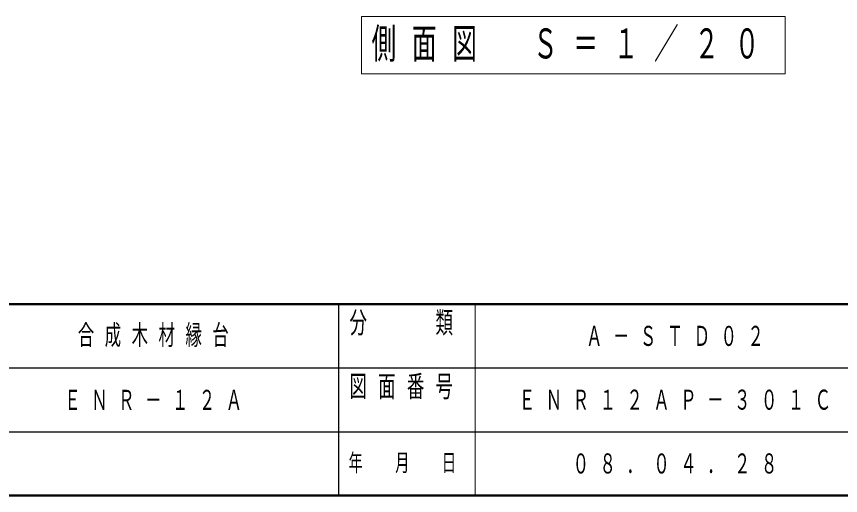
# Model space of a CAD drawing. Units: millimetres on the paper, scale 1:20. Extents: x -365 to 2, y -5 to 257.
# Drawn here: x -165.3 to -74.9, y 0 to 52.6 of the extents above; entities that cross this region are included whole.
import ezdxf

# ---------------------------------------------------------------- set-up
doc = ezdxf.new("R2010")
doc.units = ezdxf.units.MM
doc.layers.add('LY_1', color=7, linetype='Continuous', lineweight=25)
doc.layers.add('LY_4', color=7, linetype='Continuous', lineweight=13)
doc.styles.add('ＭＳ ゴシック', font='')
doc.styles.get('ＭＳ ゴシック').set_extended_font_data('MS Gothic')

msp = doc.modelspace()

# ---------------------------------------------------------------- linework, layer by layer
at = {"layer": 'LY_1', "lineweight": 13}
for p, q in [((-80.981, 52.57), (-127.481, 52.57)), ((-127.481, 52.57), (-127.481, 46.27)), ((-80.981, 46.27), (-80.981, 52.57)), ((-127.481, 46.27), (-80.981, 46.27))]:
    msp.add_line(p, q, dxfattribs=at)
at = {"layer": 'LY_4', "lineweight": 50}
for p, q in [((-365, 21), (0, 21)), ((-365, 0), (0, 0))]:
    msp.add_line(p, q, dxfattribs=at)
at = {"layer": 'LY_4', "color": 211, "lineweight": 25}
for p, q in [((-130, 21), (-130, 0)), ((-182.5, 14), (-70, 14)), ((-237.5, 7), (0, 7))]:
    msp.add_line(p, q, dxfattribs=at)
at = {"layer": 'LY_4'}
msp.add_line((-115, 21), (-115, 0), dxfattribs=at)

# ---------------------------------------------------------------- texts
at = {"layer": 'LY_1', "attachment_point": 5, "style": 'ＭＳ ゴシック'}
for s, insert, char_height in [('\\T1.64;\\W0.6;側面図\u3000Ｓ＝１／２０', (-104.231, 49.42), 3.299), ('\\T1.64;\\W0.6;合成木材縁台', (-149.75, 17.5), 2.199), ('\\T1.64;\\W0.6;Ａ－ＳＴＤ０２', (-92.5, 17.5), 2.199), ('\\T1.64;\\W0.6;ＥＮＲ－１２Ａ', (-149.75, 10.5), 2.199), ('\\T1.64;\\W0.6;ＥＮＲ１２ＡＰ－３０１Ｃ', (-92.5, 10.5), 2.199), ('\\T1.64;\\W0.6;０８．０４．２８', (-92.5, 3.5), 2.199)]:
    msp.add_mtext(s, dxfattribs=dict(at, insert=insert, char_height=char_height))
at = {"layer": 'LY_4', "color": 4, "style": 'ＭＳ ゴシック'}
for s, insert, char_height, attachment_point in [('\\T1.64;\\W0.6;分\u3000\u3000類', (-122.5, 20.167), 2.346, 2), ('\\T1.64;\\W0.6;図面番号', (-122.5, 13.167), 2.346, 2), ('\\T1.64;\\W0.6;年\u3000月\u3000日', (-122.5, 3.5), 1.906, 5)]:
    msp.add_mtext(s, dxfattribs=dict(at, insert=insert, char_height=char_height, attachment_point=attachment_point))

doc.saveas('drawing.dxf')
